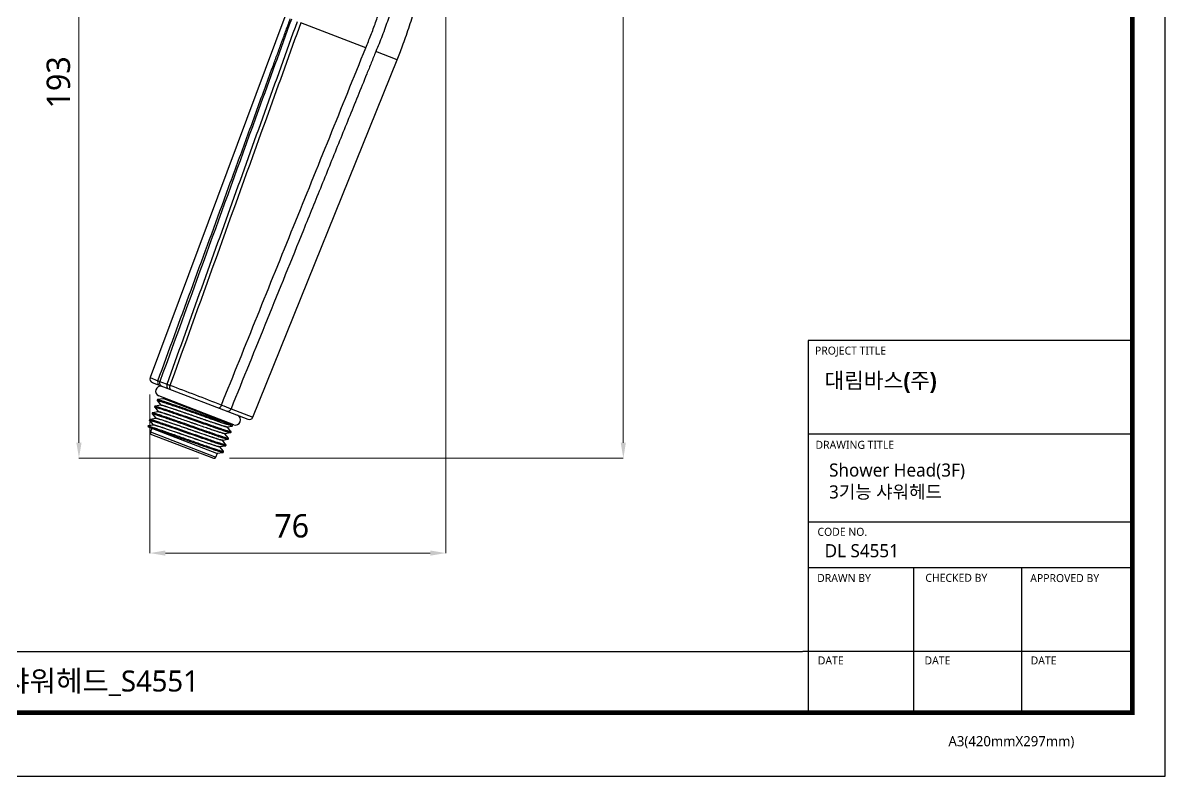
# Model space of a CAD drawing. Extents: x 0 to 521, y 0 to 382.
# Drawn here: x 227.8 to 521.3, y 0 to 193.6 of the extents above; entities that cross this region are included whole.
import ezdxf

# ---------------------------------------------------------------- set-up
doc = ezdxf.new("R2010")
doc.units = 0
doc.header["$LTSCALE"] = 10
doc.header["$MEASUREMENT"] = 0
doc.header["$PDMODE"] = 3
doc.header["$PDSIZE"] = -10
doc.layers.get('0').update_dxf_attribs({"linetype": 'CONTINUOUS'})
doc.layers.get('DEFPOINTS').update_dxf_attribs({"linetype": 'CONTINUOUS'})
doc.layers.add('AXES', color=7, linetype='CONTINUOUS')
doc.styles.add('Daelim Dimension', font='')
doc.styles.get('Daelim Dimension').set_extended_font_data('NanumGothic')
doc.dimstyles.new('DEFAULT', dxfattribs={"dimscale": 2, "dimtxt": 2, "dimasz": 2, "dimexe": 0, "dimexo": 2, "dimgap": 1, "dimtad": 1, "dimdec": 1, "dimzin": 9, "dimdsep": 46, "dimtxsty": 'Daelim Dimension', "dimcen": 0.5, "dimclrd": 252, "dimclre": 252, "dimclrt": 3, "dimadec": 1, "dimazin": 0, "dimtfac": 1, "dimtdec": 1, "dimtix": 1, "dimtmove": 0, "dimatfit": 3, "dimfxl": 1, "dimtolj": 1, "dimtzin": 1, "dimlwd": 9, "dimlwe": 9, "dimarcsym": 0})

# ---------------------------------------------------------------- blocks, each defined once
blk = doc.blocks.new('*D3')
at = {"color": 5, "linetype": 'ByBlock', "lineweight": 9, "ltscale": 0.5, "transparency": 16777216}
for p, q in [((310.44, 335.34), (382.09, 335.34)), ((382.09, 85.7), (382.09, 331.34)), ((280.93, 81.7), (382.09, 81.7))]:
    blk.add_line(p, q, dxfattribs=at)
at = {"color": 5, "ltscale": 0.5, "transparency": 16777216}
for points in [[(381.42, 331.34), (382.75, 331.34), (382.09, 335.34)], [(381.42, 85.7), (382.75, 85.7), (382.09, 81.7)]]:
    blk.add_solid(points, dxfattribs=at)
at = {"layer": 'DEFPOINTS', "color": 0, "ltscale": 0.5, "transparency": 16777216}
for p in [(306.44, 335.34), (382.09, 335.34), (276.93, 81.7)]:
    blk.add_point(p, dxfattribs=at)
at = {"color": 7, "ltscale": 0.5, "transparency": 16777216, "insert": (372.09, 208.74), "char_height": 6, "attachment_point": 2, "rotation": 90, "line_spacing_factor": 0.9, "style": 'Daelim Dimension'}
blk.add_mtext('\\A1;254', dxfattribs=at)
blk = doc.blocks.new('*D4')
at = {"color": 5, "linetype": 'ByBlock', "lineweight": 9, "ltscale": 0.5, "transparency": 16777216}
for p, q in [((336.49, 270.35), (336.49, 57.34)), ((260.42, 98.08), (260.42, 57.34)), ((264.42, 57.34), (332.49, 57.34))]:
    blk.add_line(p, q, dxfattribs=at)
at = {"color": 5, "ltscale": 0.5, "transparency": 16777216}
for points in [[(264.42, 58), (264.42, 56.67), (260.42, 57.34)], [(332.49, 58), (332.49, 56.67), (336.49, 57.34)]]:
    blk.add_solid(points, dxfattribs=at)
at = {"layer": 'DEFPOINTS', "color": 0, "ltscale": 0.5, "transparency": 16777216}
for p in [(336.49, 274.35), (260.42, 102.08), (336.49, 57.34)]:
    blk.add_point(p, dxfattribs=at)
at = {"color": 7, "ltscale": 0.5, "transparency": 16777216, "insert": (296.87, 67.34), "char_height": 6, "attachment_point": 2, "line_spacing_factor": 0.9, "style": 'Daelim Dimension'}
blk.add_mtext('\\A1;76', dxfattribs=at)
blk = doc.blocks.new('*D5')
at = {"color": 5, "linetype": 'ByBlock', "lineweight": 9, "ltscale": 0.5, "transparency": 16777216}
for p, q in [((295.45, 274.95), (242.21, 274.95)), ((242.21, 270.95), (242.21, 85.7)), ((272.93, 81.7), (242.21, 81.7))]:
    blk.add_line(p, q, dxfattribs=at)
at = {"color": 5, "ltscale": 0.5, "transparency": 16777216}
for points in [[(241.54, 270.95), (242.87, 270.95), (242.21, 274.95)], [(241.54, 85.7), (242.87, 85.7), (242.21, 81.7)]]:
    blk.add_solid(points, dxfattribs=at)
at = {"layer": 'DEFPOINTS', "color": 0, "ltscale": 0.5, "transparency": 16777216}
for p in [(299.45, 274.95), (242.21, 81.7), (276.93, 81.7)]:
    blk.add_point(p, dxfattribs=at)
at = {"color": 7, "ltscale": 0.5, "transparency": 16777216, "insert": (236.94, 178.32), "char_height": 6, "attachment_point": 5, "rotation": 90, "style": 'Daelim Dimension'}
blk.add_mtext('\\A1;193', dxfattribs=at)

msp = doc.modelspace()

# ---------------------------------------------------------------- linework, layer by layer
at = {"color": 7, "linetype": 'Continuous'}
for p, q in [((295.12, 195.18), (260.48, 102.43)), ((315.91, 187.2), (299.2, 193.62)), ((323.96, 184.11), (318.48, 186.22)), ((286.89, 92.28), (323.96, 184.11)), ((260.48, 102.43), (262.49, 101.64)), ((261.06, 101.14), (285.61, 91.72)), ((262.49, 101.64), (262.99, 101.44)), ((263.88, 97.02), (262.43, 96.79)), ((263.87, 97.01), (263.96, 97.25)), ((281.6, 90.26), (264.04, 97)), ((261.68, 94.82), (262.59, 93.69)), ((263.23, 95.32), (261.78, 95.09)), ((262.33, 96.52), (263.24, 95.39)), ((263.22, 95.31), (263.25, 95.39)), ((281.28, 94.43), (286.89, 92.28)), ((260.37, 91.44), (261.29, 90.31)), ((261.93, 91.94), (260.48, 91.7)), ((261.03, 93.13), (261.94, 92)), ((262.58, 93.63), (261.13, 93.4)), ((261.92, 91.93), (261.95, 92)), ((262.57, 93.62), (262.6, 93.7)), ((260.02, 89.76), (277.56, 83.03)), ((261.28, 90.24), (260.05, 90.05)), ((260.05, 90.05), (260.79, 89.76)), ((260.95, 89.4), (260.59, 88.47)), ((260.59, 88.47), (277.39, 82.02)), ((261.27, 90.23), (261.3, 90.31)), ((279.7, 88.02), (279.72, 88.08)), ((279.71, 88.08), (281.16, 88.31)), ((280.35, 89.71), (280.37, 89.77)), ((281.27, 88.58), (280.35, 89.71)), ((280.36, 89.78), (281.57, 89.97)), ((280.76, 90.8), (280.69, 90.61)), ((281.57, 89.97), (280.74, 90.29)), ((260.88, 87.82), (276.75, 81.73)), ((275.75, 85.4), (275.59, 85.45)), ((275.6, 85.53), (275.77, 85.47)), ((276.37, 87.1), (276.23, 87.14)), ((276.25, 87.22), (276.4, 87.18)), ((276.56, 87.04), (276.37, 87.1)), ((276.4, 87.18), (276.58, 87.11)), ((276.68, 87), (276.56, 87.04)), ((276.58, 87.11), (276.68, 87.08)), ((279.05, 86.32), (279.07, 86.38)), ((279.97, 85.2), (279.05, 86.33)), ((279.06, 86.39), (280.51, 86.62)), ((280.62, 86.89), (279.7, 88.02)), ((277.39, 82.02), (277.77, 83)), ((277.76, 83), (279.21, 83.23)), ((278.4, 84.63), (278.42, 84.69)), ((279.32, 83.5), (278.4, 84.63)), ((278.41, 84.7), (279.86, 84.93))]:
    msp.add_line(p, q, dxfattribs=at)
at = {"color": 5, "ltscale": 40}
for p, q in [((512.89, 111.97), (429.57, 111.97)), ((512.89, 87.89), (429.57, 87.89)), ((512.89, 87.89), (429.57, 87.89)), ((512.89, 65.24), (429.57, 65.24)), ((512.89, 65.24), (429.57, 65.24)), ((512.89, 53.55), (429.57, 53.55)), ((512.89, 53.55), (429.57, 53.55)), ((456.63, 53.55), (456.63, 16.36)), ((484.41, 53.55), (484.41, 16.36)), ((512.89, 32.07), (428.25, 32.07)), ((512.89, 32.07), (430.22, 32.07)), ((512.89, 16.36), (441.48, 16.36))]:
    msp.add_line(p, q, dxfattribs=at)
at = {"color": 5, "ltscale": 0.5}
msp.add_line((429.57, 111.97), (429.57, 15.85), dxfattribs=at)
at = {"color": 5}
msp.add_line((8.38, 32.01), (428.15, 32.01), dxfattribs=at)
at = {"ltscale": 0.5}
msp.add_lwpolyline([(0, 0), (521.32, 0), (521.32, 381.98), (0, 381.98)], close=True, dxfattribs=at)
at = {"color": 5, "linetype": 'ByBlock', "lineweight": 200, "const_width": 1.2}
msp.add_lwpolyline([(8.38, 16.36), (512.89, 16.36), (512.89, 373.11), (8.38, 373.11)], close=True, dxfattribs=at)
at = {"color": 7, "linetype": 'Continuous'}
for points in [[(261.78, 95.09), (261.77, 95.09), (261.74, 95.08), (261.72, 95.07), (261.69, 95.05), (261.66, 95.02), (261.64, 94.98), (261.64, 94.94), (261.64, 94.9), (261.65, 94.87), (261.66, 94.84), (261.68, 94.82)], [(262.43, 96.79), (262.41, 96.78), (262.38, 96.77), (262.35, 96.76), (262.32, 96.73), (262.3, 96.69), (262.29, 96.66), (262.29, 96.61), (262.29, 96.58), (262.3, 96.55), (262.32, 96.53), (262.33, 96.52)], [(260.48, 91.7), (260.47, 91.7), (260.45, 91.7), (260.42, 91.69), (260.39, 91.67), (260.37, 91.64), (260.35, 91.61), (260.34, 91.56), (260.34, 91.52), (260.35, 91.49), (260.36, 91.46), (260.37, 91.44), (260.37, 91.44)], [(261.13, 93.4), (261.11, 93.39), (261.08, 93.39), (261.05, 93.37), (261.02, 93.34), (261, 93.31), (260.99, 93.27), (260.99, 93.22), (260.99, 93.19), (261, 93.16), (261.01, 93.14), (261.03, 93.13)], [(281.16, 88.31), (281.18, 88.32), (281.21, 88.33), (281.23, 88.34), (281.26, 88.37), (281.29, 88.4), (281.3, 88.44), (281.31, 88.48), (281.3, 88.52), (281.29, 88.55), (281.28, 88.57), (281.27, 88.58)], [(279.86, 84.93), (279.88, 84.93), (279.91, 84.94), (279.93, 84.95), (279.96, 84.98), (279.99, 85.02), (280, 85.06), (280.01, 85.1), (280, 85.13), (279.99, 85.16), (279.97, 85.18), (279.97, 85.2)], [(280.51, 86.62), (280.52, 86.62), (280.54, 86.63), (280.57, 86.64), (280.6, 86.66), (280.63, 86.69), (280.65, 86.73), (280.66, 86.77), (280.65, 86.81), (280.65, 86.84), (280.63, 86.86), (280.62, 86.88), (280.62, 86.89)], [(279.21, 83.23), (279.22, 83.23), (279.24, 83.24), (279.27, 83.25), (279.3, 83.27), (279.33, 83.31), (279.35, 83.35), (279.36, 83.39), (279.35, 83.42), (279.34, 83.45), (279.33, 83.48), (279.32, 83.49), (279.32, 83.5)]]:
    msp.add_lwpolyline(points, dxfattribs=at)
for centre, radius, start, end in [((261.42, 102.08), 1, 159.5209, 249), ((357.69, 344.05), 260.43, 248.6765, 249.1166), ((-484.75, -1878.17), 2116.11, 68.84877, 69.23157), ((761.23, 1340.22), 1335.04, 248.81673, 248.93039), ((285.96, 92.65), 1, 249, 338.02), ((260.08, 89.9), 0.15, 99.0305, 249), ((261.06, 88.29), 0.5, 159, 249), ((250.13, 55.53), 35.59, 72.4936, 72.7292), ((247.73, 47.89), 43.6, 72.2951, 72.4979), ((296.33, 139.7), 51.55, 252.1724, 252.3474), ((293.69, 131.41), 42.85, 252.35, 252.5462), ((281.55, 90.12), 0.15, 279.0306, 69), ((276.93, 82.2), 0.5, 249, 339)]:
    msp.add_arc(centre, radius, start, end, dxfattribs=at)
for points, knots in [([(315.91, 187.2), (316.35, 188.28), (317.22, 190.44), (318.46, 193.7), (319.56, 196.97), (320.81, 201.23), (321.98, 206.39), (322.6, 210.49), (322.84, 212.46)], [0, 0, 0, 0, 0.133089, 0.265872, 0.397506, 0.526726, 0.773202, 1, 1, 1, 1]), ([(323.93, 202.69), (323.78, 202.02), (323.44, 200.65), (322.89, 198.6), (322.29, 196.53), (321.63, 194.45), (320.91, 192.38), (320.13, 190.31), (319.32, 188.26), (318.76, 186.9), (318.48, 186.22)], [0, 0, 0, 0, 0.119939, 0.242334, 0.366658, 0.492278, 0.618754, 0.745681, 0.872743, 1, 1, 1, 1]), ([(323.96, 184.11), (324.18, 184.67), (324.66, 185.86), (325.39, 187.78), (326.16, 189.94), (326.95, 192.26), (327.71, 194.6), (328.38, 196.79), (328.95, 198.77), (329.27, 200.01), (329.42, 200.59)], [0, 0, 0, 0, 0.103474, 0.221056, 0.355297, 0.50005, 0.644802, 0.779033, 0.896583, 1, 1, 1, 1]), ([(262.49, 101.64), (265.32, 109.39), (271, 124.89), (278.09, 144.27), (283.76, 159.77), (288.01, 171.4), (291.19, 180.12), (293.32, 185.93), (294.38, 188.84), (295.44, 191.75), (296.15, 193.68), (296.5, 194.65)], [0, 0, 0, 0, 0.250001, 0.500005, 0.625007, 0.750004, 0.875004, 0.906256, 0.937501, 0.968751, 1, 1, 1, 1]), ([(296.79, 194.53), (293.98, 186.78), (286.94, 167.38), (275.68, 136.35), (267.22, 113.08), (262.99, 101.44)], [0, 0, 0, 0, 0.249999, 0.624999, 1, 1, 1, 1]), ([(264.86, 100.72), (267.65, 108.49), (273.22, 124.03), (281.59, 147.34), (289.96, 170.64), (295.54, 186.18), (298.33, 193.95)], [0, 0, 0, 0, 0.25, 0.499999, 0.75, 1, 1, 1, 1]), ([(299.2, 193.62), (296.41, 185.85), (285.21, 154.79), (274.01, 123.73), (265.6, 100.44)], [0, 0, 0, 0, 0.249967, 1, 1, 1, 1]), ([(278.81, 95.38), (284.98, 110.69), (294.26, 133.65), (306.63, 164.25), (312.82, 179.55), (315.91, 187.2)], [0, 0, 0, 0, 0.5, 0.750023, 1, 1, 1, 1]), ([(318.48, 186.22), (318.09, 185.26), (317.32, 183.34), (315.77, 179.52), (313.83, 174.74), (311.5, 169), (308.4, 161.35), (304.53, 151.79), (298.33, 136.5), (290.58, 117.38), (284.38, 102.08), (281.28, 94.43)], [0, 0, 0, 0, 0.031337, 0.062575, 0.125055, 0.187538, 0.250026, 0.375009, 0.500001, 0.750001, 1, 1, 1, 1]), ([(262.49, 101.64), (262.44, 101.52), (262.4, 101.27), (262.45, 100.9), (262.64, 100.59), (262.83, 100.46), (262.94, 100.42)], [0, 0, 0, 0, 0.267423, 0.524747, 0.767656, 1, 1, 1, 1]), ([(263, 101.44), (262.95, 101.32), (262.9, 101.08), (262.95, 100.71), (263.12, 100.41), (263.31, 100.28), (263.4, 100.24)], [0, 0, 0, 0, 0.273528, 0.533561, 0.774075, 1, 1, 1, 1]), ([(264.86, 100.72), (264.82, 100.61), (264.76, 100.37), (264.77, 100.03), (264.87, 99.78), (265, 99.64), (265.08, 99.6), (265.11, 99.59)], [0, 0, 0, 0, 0.296579, 0.567346, 0.79868, 0.901753, 1, 1, 1, 1]), ([(264.86, 100.72), (264.92, 100.7), (265.17, 100.61), (265.42, 100.51), (265.6, 100.44)], [0, 0, 0, 0, 0.24363, 1, 1, 1, 1]), ([(265.6, 100.44), (265.56, 100.32), (265.5, 100.09), (265.5, 99.8), (265.55, 99.6), (265.61, 99.48), (265.69, 99.38), (265.75, 99.34), (265.79, 99.33)], [0, 0, 0, 0, 0.30808, 0.584721, 0.705319, 0.813002, 0.909769, 1, 1, 1, 1]), ([(264.04, 97), (264.01, 97.01), (263.96, 97.02), (263.9, 97.02), (263.88, 97.02)], [0, 0, 0, 0, 0.627812, 1, 1, 1, 1]), ([(261.68, 94.82), (261.67, 94.83), (261.66, 94.84), (261.7, 94.85), (261.73, 94.85), (261.8, 94.84), (261.88, 94.82), (261.99, 94.79), (262.12, 94.76), (262.27, 94.72), (262.45, 94.66), (262.72, 94.58), (263.12, 94.45), (263.65, 94.28), (264.25, 94.08), (264.93, 93.85), (265.66, 93.6), (266.45, 93.32), (267.59, 92.93), (269.1, 92.4), (270.96, 91.75), (272.83, 91.09), (274.65, 90.45), (276.35, 89.85), (277.66, 89.4), (278.6, 89.09), (279.2, 88.88), (279.73, 88.71), (280.18, 88.56), (280.55, 88.45), (280.81, 88.38), (280.97, 88.34), (281.05, 88.32), (281.11, 88.31), (281.15, 88.31), (281.16, 88.31)], [0, 0, 0, 0, 0.000904, 0.001825, 0.003763, 0.006848, 0.011099, 0.016514, 0.023087, 0.030804, 0.039646, 0.049596, 0.072721, 0.099958, 0.131049, 0.165694, 0.203561, 0.244289, 0.287488, 0.379629, 0.476443, 0.574201, 0.669142, 0.757621, 0.836239, 0.870892, 0.901981, 0.929216, 0.95233, 0.971108, 0.985376, 0.990776, 0.995012, 0.99808, 1, 1, 1, 1]), ([(261.78, 95.09), (261.79, 95.09), (261.83, 95.09), (261.89, 95.08), (261.97, 95.06), (262.13, 95.03), (262.39, 94.95), (262.75, 94.84), (263.21, 94.7), (263.74, 94.52), (264.34, 94.32), (265.28, 94), (266.59, 93.55), (268.28, 92.96), (270.1, 92.32), (271.98, 91.66), (273.84, 91.01), (275.34, 90.48), (276.48, 90.08), (277.27, 89.81), (278.01, 89.56), (278.68, 89.33), (279.29, 89.13), (279.82, 88.95), (280.22, 88.83), (280.49, 88.74), (280.67, 88.69), (280.82, 88.65), (280.95, 88.61), (281.06, 88.59), (281.14, 88.57), (281.21, 88.56), (281.25, 88.55), (281.28, 88.56), (281.27, 88.58), (281.27, 88.58)], [0, 0, 0, 0, 0.001916, 0.004979, 0.009208, 0.014601, 0.028847, 0.047597, 0.070682, 0.097882, 0.128938, 0.163551, 0.242094, 0.330514, 0.425428, 0.523182, 0.620012, 0.712198, 0.75543, 0.796198, 0.834102, 0.868787, 0.899911, 0.927182, 0.950335, 0.960298, 0.969154, 0.976883, 0.983464, 0.988886, 0.993143, 0.996233, 0.998173, 0.999093, 1, 1, 1, 1]), ([(262.33, 96.52), (262.32, 96.52), (262.31, 96.53), (262.33, 96.54), (262.34, 96.54), (262.37, 96.54), (262.41, 96.54), (262.47, 96.53), (262.55, 96.51), (262.65, 96.49), (262.76, 96.46), (262.89, 96.42), (263.1, 96.36), (263.39, 96.27), (263.8, 96.14), (264.26, 95.99), (264.77, 95.82), (265.34, 95.62), (265.96, 95.41), (266.87, 95.1), (268.08, 94.68), (270.17, 93.95), (272.83, 93.01), (275.89, 91.93), (278.22, 91.12), (279.79, 90.6), (280.45, 90.38), (280.74, 90.29)], [0, 0, 0, 0, 0.000881, 0.001598, 0.002213, 0.003042, 0.005375, 0.008627, 0.012807, 0.017914, 0.02394, 0.030876, 0.038707, 0.05701, 0.078724, 0.103688, 0.13173, 0.162644, 0.196205, 0.232175, 0.310269, 0.394666, 0.572499, 0.745333, 0.893454, 0.952813, 1, 1, 1, 1]), ([(262.43, 96.79), (262.44, 96.79), (262.46, 96.79), (262.54, 96.78), (262.66, 96.75), (262.86, 96.7), (263.12, 96.62), (263.43, 96.53), (263.8, 96.41), (264.22, 96.27), (264.88, 96.05), (265.82, 95.74), (267.05, 95.31), (268.42, 94.84), (269.88, 94.32), (271.39, 93.79), (273.42, 93.08), (275.81, 92.24), (278.35, 91.36), (279.88, 90.84), (280.54, 90.62)], [0, 0, 0, 0, 0.001603, 0.004021, 0.011355, 0.022029, 0.035983, 0.053134, 0.073383, 0.096593, 0.122623, 0.182454, 0.251348, 0.32753, 0.409048, 0.493813, 0.579659, 0.745871, 0.890866, 1, 1, 1, 1]), ([(263.32, 95.32), (263.31, 95.32), (263.28, 95.32), (263.25, 95.33), (263.23, 95.32)], [0, 0, 0, 0, 0.602698, 1, 1, 1, 1]), ([(263.25, 95.39), (263.25, 95.39), (263.25, 95.4), (263.27, 95.4), (263.28, 95.4)], [0, 0, 0, 0, 0.164164, 1, 1, 1, 1]), ([(263.28, 95.4), (263.31, 95.4), (263.4, 95.39), (263.57, 95.35), (263.81, 95.29), (264.11, 95.2), (264.48, 95.08), (265.08, 94.89), (265.97, 94.6), (267.16, 94.19), (268.51, 93.73), (269.97, 93.23), (271.49, 92.7), (273.02, 92.17), (274.51, 91.65), (275.91, 91.17), (277.18, 90.74), (278.27, 90.37), (279.05, 90.12), (279.57, 89.96), (279.86, 89.88), (280.08, 89.82), (280.21, 89.79), (280.26, 89.78)], [0, 0, 0, 0, 0.005684, 0.015403, 0.02913, 0.046757, 0.068156, 0.093145, 0.153057, 0.22452, 0.305173, 0.392348, 0.483159, 0.574602, 0.663651, 0.747358, 0.82295, 0.887928, 0.940149, 0.960924, 0.977903, 0.990962, 1, 1, 1, 1]), ([(280.31, 89.7), (280.28, 89.7), (280.19, 89.71), (280.02, 89.75), (279.78, 89.82), (279.48, 89.9), (279.11, 90.02), (278.51, 90.21), (277.62, 90.5), (276.42, 90.91), (275.07, 91.37), (273.61, 91.88), (272.09, 92.4), (270.56, 92.94), (269.07, 93.45), (267.67, 93.93), (266.4, 94.37), (265.31, 94.73), (264.53, 94.98), (264.02, 95.14), (263.73, 95.22), (263.51, 95.28), (263.38, 95.31), (263.32, 95.32)], [0, 0, 0, 0, 0.005706, 0.01545, 0.029204, 0.046861, 0.068291, 0.093313, 0.153293, 0.224821, 0.305536, 0.392767, 0.48362, 0.575084, 0.664135, 0.747824, 0.823376, 0.888283, 0.940407, 0.961126, 0.978042, 0.991033, 1, 1, 1, 1]), ([(278.81, 95.38), (278.76, 95.27), (278.69, 95.1), (278.56, 94.9), (278.47, 94.78), (278.37, 94.68), (278.28, 94.62), (278.2, 94.58), (278.14, 94.59), (278.12, 94.6)], [0, 0, 0, 0, 0.340611, 0.496515, 0.636418, 0.756728, 0.855666, 0.934543, 1, 1, 1, 1]), ([(281.28, 94.43), (281.23, 94.31), (281.12, 94.1), (280.92, 93.88), (280.75, 93.76), (280.63, 93.71), (280.51, 93.69), (280.43, 93.71), (280.4, 93.72)], [0, 0, 0, 0, 0.308071, 0.584828, 0.705463, 0.813142, 0.909856, 1, 1, 1, 1]), ([(260.37, 91.44), (260.37, 91.44), (260.36, 91.46), (260.4, 91.47), (260.43, 91.46), (260.5, 91.45), (260.58, 91.43), (260.69, 91.41), (260.82, 91.37), (260.97, 91.33), (261.15, 91.28), (261.42, 91.19), (261.82, 91.07), (262.35, 90.89), (262.96, 90.69), (263.63, 90.46), (264.37, 90.21), (265.16, 89.93), (266.3, 89.54), (267.8, 89.01), (269.66, 88.36), (271.53, 87.7), (273.35, 87.06), (275.05, 86.47), (276.36, 86.02), (277.3, 85.7), (277.9, 85.49), (278.43, 85.32), (278.89, 85.18), (279.25, 85.07), (279.51, 84.99), (279.67, 84.95), (279.75, 84.94), (279.81, 84.93), (279.85, 84.92), (279.86, 84.93)], [0, 0, 0, 0, 0.000902, 0.001828, 0.003771, 0.006861, 0.01112, 0.016548, 0.023131, 0.030858, 0.039712, 0.049676, 0.072826, 0.100089, 0.131207, 0.165876, 0.203772, 0.244521, 0.28774, 0.379892, 0.476689, 0.574416, 0.669321, 0.75776, 0.836339, 0.87097, 0.902045, 0.929261, 0.952363, 0.97113, 0.985387, 0.990787, 0.995019, 0.998082, 1, 1, 1, 1]), ([(260.48, 91.7), (260.49, 91.71), (260.53, 91.7), (260.59, 91.69), (260.67, 91.68), (260.83, 91.64), (261.09, 91.57), (261.46, 91.45), (261.91, 91.31), (262.44, 91.14), (263.04, 90.93), (263.98, 90.62), (265.29, 90.16), (266.99, 89.57), (268.81, 88.93), (270.68, 88.27), (272.54, 87.62), (274.04, 87.09), (275.18, 86.7), (275.97, 86.42), (276.71, 86.17), (277.38, 85.94), (277.99, 85.74), (278.52, 85.57), (278.92, 85.44), (279.19, 85.36), (279.37, 85.3), (279.52, 85.26), (279.65, 85.22), (279.76, 85.2), (279.84, 85.18), (279.91, 85.17), (279.95, 85.17), (279.98, 85.17), (279.97, 85.19), (279.97, 85.2)], [0, 0, 0, 0, 0.001918, 0.004981, 0.009213, 0.014614, 0.028871, 0.047638, 0.070741, 0.097958, 0.129034, 0.163665, 0.242246, 0.330687, 0.425594, 0.523323, 0.620121, 0.712273, 0.755492, 0.796241, 0.834136, 0.868805, 0.899922, 0.927183, 0.950332, 0.960295, 0.969148, 0.976874, 0.983457, 0.988883, 0.99314, 0.996229, 0.998172, 0.999097, 1, 1, 1, 1]), ([(261.03, 93.13), (261.02, 93.13), (261.01, 93.15), (261.03, 93.16), (261.05, 93.16), (261.08, 93.16), (261.13, 93.15), (261.21, 93.13), (261.31, 93.11), (261.42, 93.08), (261.56, 93.04), (261.72, 92.99), (261.97, 92.92), (262.33, 92.8), (262.81, 92.65), (263.37, 92.46), (263.98, 92.25), (264.66, 92.02), (265.39, 91.77), (266.45, 91.41), (267.85, 90.91), (269.6, 90.3), (271.39, 89.67), (273.16, 89.05), (274.85, 88.46), (276.39, 87.92), (277.74, 87.46), (278.85, 87.09), (279.61, 86.85), (280.07, 86.71), (280.25, 86.66), (280.32, 86.65)], [0, 0, 0, 0, 0.00089, 0.001724, 0.002467, 0.003464, 0.006247, 0.0101, 0.015024, 0.021011, 0.028051, 0.036133, 0.04524, 0.066443, 0.091485, 0.120145, 0.152175, 0.187297, 0.2252, 0.265557, 0.352188, 0.444155, 0.538239, 0.631161, 0.71969, 0.80075, 0.87153, 0.929577, 0.97289, 0.988538, 1, 1, 1, 1]), ([(261.13, 93.4), (261.14, 93.4), (261.17, 93.4), (261.23, 93.39), (261.3, 93.38), (261.44, 93.34), (261.66, 93.28), (261.98, 93.19), (262.37, 93.06), (262.83, 92.92), (263.35, 92.74), (264.17, 92.47), (265.32, 92.07), (266.82, 91.55), (268.45, 90.98), (270.16, 90.38), (271.89, 89.77), (273.59, 89.17), (275.2, 88.61), (276.68, 88.1), (277.96, 87.66), (279.01, 87.31), (279.73, 87.08), (280.17, 86.95), (280.34, 86.91), (280.41, 86.89)], [0, 0, 0, 0, 0.001755, 0.004493, 0.008234, 0.012979, 0.025451, 0.041831, 0.061989, 0.085767, 0.112971, 0.143378, 0.212794, 0.291743, 0.377639, 0.467663, 0.558872, 0.648291, 0.733011, 0.810278, 0.877585, 0.932748, 0.973989, 0.988959, 1, 1, 1, 1]), ([(262.02, 91.93), (262.01, 91.93), (261.98, 91.94), (261.95, 91.94), (261.93, 91.94)], [0, 0, 0, 0, 0.602599, 1, 1, 1, 1]), ([(261.95, 92), (261.95, 92), (261.95, 92.01), (261.96, 92.01), (261.97, 92.01)], [0, 0, 0, 0, 0.16948, 1, 1, 1, 1]), ([(261.97, 92.01), (262, 92.02), (262.06, 92.01), (262.17, 91.99), (262.32, 91.95), (262.5, 91.9), (262.73, 91.83), (263.11, 91.72), (263.67, 91.54), (264.44, 91.29), (265.32, 90.99), (266.31, 90.66), (267.76, 90.15), (269.68, 89.49), (271.99, 88.69), (274.19, 87.92), (275.6, 87.44), (276.25, 87.22)], [0, 0, 0, 0, 0.004583, 0.011985, 0.022222, 0.035252, 0.051018, 0.069454, 0.113952, 0.167892, 0.230218, 0.299714, 0.375026, 0.537109, 0.703848, 0.862256, 1, 1, 1, 1]), ([(276.23, 87.14), (275.6, 87.36), (274.25, 87.82), (272.14, 88.55), (269.9, 89.33), (267.71, 90.09), (265.98, 90.68), (264.74, 91.1), (263.95, 91.36), (263.28, 91.58), (262.73, 91.75), (262.33, 91.86), (262.11, 91.92), (262.02, 91.93)], [0, 0, 0, 0, 0.133071, 0.285959, 0.447538, 0.606072, 0.750051, 0.813252, 0.869024, 0.916345, 0.95437, 0.982409, 1, 1, 1, 1]), ([(279.51, 88.03), (279.45, 88.04), (279.3, 88.08), (278.91, 88.18), (278.28, 88.38), (277.36, 88.68), (276.23, 89.06), (274.95, 89.5), (273.54, 89.98), (272.05, 90.5), (270.53, 91.03), (269.04, 91.55), (267.61, 92.04), (266.29, 92.49), (265.28, 92.83), (264.56, 93.07), (264.1, 93.22), (263.7, 93.35), (263.35, 93.45), (263.07, 93.53), (262.85, 93.59), (262.7, 93.62), (262.62, 93.63), (262.6, 93.63), (262.58, 93.63)], [0, 0, 0, 0, 0.011041, 0.026003, 0.067186, 0.122238, 0.189394, 0.266476, 0.350987, 0.440185, 0.53117, 0.620994, 0.706739, 0.785619, 0.855077, 0.885556, 0.912865, 0.93678, 0.957116, 0.973703, 0.986423, 0.995185, 0.998078, 1, 1, 1, 1]), ([(262.6, 93.7), (262.6, 93.7), (262.6, 93.71), (262.62, 93.71), (262.63, 93.71)], [0, 0, 0, 0, 0.16435, 1, 1, 1, 1]), ([(262.63, 93.71), (262.66, 93.71), (262.75, 93.69), (262.92, 93.66), (263.16, 93.59), (263.46, 93.5), (263.82, 93.39), (264.43, 93.2), (265.31, 92.91), (266.51, 92.5), (267.86, 92.04), (269.32, 91.53), (270.84, 91.01), (272.37, 90.47), (273.86, 89.96), (275.26, 89.47), (276.53, 89.04), (277.62, 88.68), (278.4, 88.43), (278.92, 88.27), (279.21, 88.18), (279.43, 88.13), (279.56, 88.1), (279.61, 88.09)], [0, 0, 0, 0, 0.005678, 0.015391, 0.029114, 0.046737, 0.068134, 0.093122, 0.153034, 0.2245, 0.30516, 0.392344, 0.483167, 0.574619, 0.663675, 0.747387, 0.822981, 0.887958, 0.940173, 0.960944, 0.977918, 0.99097, 1, 1, 1, 1]), ([(260.7, 89.52), (260.67, 89.56), (260.66, 89.68), (260.74, 89.75), (260.79, 89.76)], [0, 0, 0, 0, 0.501242, 1, 1, 1, 1]), ([(260.7, 89.52), (260.71, 89.51), (260.73, 89.5), (260.77, 89.48), (260.83, 89.45), (260.88, 89.43), (260.91, 89.42)], [0, 0, 0, 0, 0.168859, 0.299825, 0.540583, 1, 1, 1, 1]), ([(260.79, 89.76), (261.08, 89.67), (261.72, 89.47), (263.27, 88.95), (265.6, 88.14), (268.66, 87.06), (271.35, 86.12), (273.46, 85.38), (274.69, 84.95), (275.61, 84.63), (276.24, 84.41), (276.82, 84.22), (277.35, 84.04), (277.82, 83.89), (278.23, 83.76), (278.53, 83.67), (278.74, 83.6), (278.87, 83.57), (278.99, 83.53), (279.08, 83.51), (279.17, 83.49), (279.23, 83.48), (279.27, 83.47), (279.3, 83.47), (279.31, 83.48), (279.33, 83.49), (279.32, 83.5), (279.32, 83.5)], [0, 0, 0, 0, 0.045524, 0.103569, 0.250129, 0.422684, 0.601225, 0.68622, 0.765003, 0.801328, 0.835249, 0.86651, 0.894883, 0.920161, 0.942152, 0.960707, 0.96865, 0.975684, 0.981798, 0.986985, 0.991236, 0.994548, 0.996924, 0.997769, 0.998398, 0.999128, 1, 1, 1, 1]), ([(260.99, 89.43), (261.64, 89.22), (263.16, 88.71), (265.69, 87.83), (268.08, 86.99), (270.13, 86.27), (271.66, 85.73), (273.14, 85.21), (274.52, 84.73), (275.77, 84.3), (276.72, 83.98), (277.39, 83.75), (277.82, 83.61), (278.2, 83.5), (278.51, 83.4), (278.77, 83.32), (278.97, 83.27), (279.1, 83.24), (279.18, 83.23), (279.2, 83.23), (279.21, 83.23)], [0, 0, 0, 0, 0.10666, 0.250394, 0.416408, 0.502478, 0.587626, 0.669642, 0.746393, 0.81587, 0.876257, 0.902539, 0.925978, 0.94642, 0.96374, 0.977821, 0.988583, 0.995973, 0.998399, 1, 1, 1, 1]), ([(261.37, 90.24), (261.36, 90.24), (261.33, 90.24), (261.3, 90.24), (261.28, 90.24)], [0, 0, 0, 0, 0.602462, 1, 1, 1, 1]), ([(261.3, 90.31), (261.3, 90.31), (261.3, 90.32), (261.32, 90.32), (261.33, 90.32)], [0, 0, 0, 0, 0.164262, 1, 1, 1, 1]), ([(261.33, 90.32), (261.35, 90.32), (261.41, 90.31), (261.52, 90.29), (261.68, 90.25), (261.96, 90.18), (262.4, 90.04), (263.04, 89.84), (263.8, 89.59), (264.69, 89.29), (265.67, 88.96), (267.13, 88.46), (269.04, 87.79), (271.35, 86.99), (273.54, 86.23), (274.95, 85.75), (275.6, 85.53)], [0, 0, 0, 0, 0.004753, 0.012315, 0.0227, 0.035865, 0.070288, 0.11495, 0.16899, 0.231356, 0.300843, 0.376095, 0.537952, 0.704385, 0.862486, 1, 1, 1, 1]), ([(275.59, 85.45), (274.96, 85.66), (273.61, 86.12), (271.49, 86.85), (269.26, 87.63), (267.06, 88.39), (265.33, 88.99), (264.09, 89.41), (263.3, 89.67), (262.63, 89.89), (262.08, 90.05), (261.68, 90.17), (261.46, 90.22), (261.37, 90.24)], [0, 0, 0, 0, 0.132989, 0.285843, 0.447429, 0.605997, 0.750021, 0.81324, 0.869026, 0.916356, 0.954384, 0.98242, 1, 1, 1, 1]), ([(279.61, 88.09), (279.63, 88.09), (279.66, 88.08), (279.69, 88.08), (279.71, 88.08)], [0, 0, 0, 0, 0.603698, 1, 1, 1, 1]), ([(280.26, 89.78), (280.28, 89.78), (280.31, 89.78), (280.34, 89.77), (280.36, 89.78)], [0, 0, 0, 0, 0.603829, 1, 1, 1, 1]), ([(280.35, 89.71), (280.34, 89.71), (280.34, 89.7), (280.32, 89.7), (280.31, 89.7)], [0, 0, 0, 0, 0.163693, 1, 1, 1, 1]), ([(280.83, 90.53), (280.82, 90.54), (280.8, 90.56), (280.76, 90.58), (280.7, 90.6), (280.65, 90.62), (280.61, 90.64)], [0, 0, 0, 0, 0.166119, 0.296845, 0.538226, 1, 1, 1, 1]), ([(280.83, 90.53), (280.86, 90.49), (280.88, 90.38), (280.79, 90.3), (280.74, 90.29)], [0, 0, 0, 0, 0.501277, 1, 1, 1, 1]), ([(278.36, 84.62), (278.33, 84.62), (278.24, 84.63), (278.07, 84.67), (277.83, 84.73), (277.53, 84.82), (277.17, 84.93), (276.56, 85.13), (276.08, 85.28), (275.75, 85.4)], [0, 0, 0, 0, 0.03725, 0.100827, 0.190558, 0.305737, 0.445529, 0.608751, 1, 1, 1, 1]), ([(275.77, 85.47), (276.08, 85.37), (276.63, 85.19), (277.37, 84.96), (277.86, 84.81), (278.16, 84.73), (278.27, 84.71), (278.31, 84.7)], [0, 0, 0, 0, 0.365114, 0.658225, 0.871616, 0.946681, 1, 1, 1, 1]), ([(276.68, 87.08), (276.94, 87), (277.4, 86.85), (278.03, 86.65), (278.51, 86.5), (278.78, 86.43), (278.89, 86.41)], [0, 0, 0, 0, 0.349052, 0.635522, 0.853926, 1, 1, 1, 1]), ([(279.01, 86.31), (278.98, 86.31), (278.9, 86.32), (278.75, 86.36), (278.54, 86.41), (278.27, 86.49), (277.95, 86.59), (277.41, 86.76), (276.98, 86.9), (276.68, 87)], [0, 0, 0, 0, 0.038264, 0.102346, 0.192164, 0.307102, 0.446432, 0.609172, 1, 1, 1, 1]), ([(278.89, 86.41), (278.92, 86.4), (278.98, 86.39), (279.04, 86.39), (279.06, 86.39)], [0, 0, 0, 0, 0.630603, 1, 1, 1, 1]), ([(279.05, 86.32), (279.04, 86.32), (279.04, 86.31), (279.02, 86.31), (279.01, 86.31)], [0, 0, 0, 0, 0.16358, 1, 1, 1, 1]), ([(279.61, 88.01), (279.6, 88.01), (279.57, 88.01), (279.54, 88.02), (279.51, 88.03)], [0, 0, 0, 0, 0.214276, 1, 1, 1, 1]), ([(279.7, 88.02), (279.69, 88.01), (279.65, 88), (279.63, 88.01), (279.61, 88.01)], [0, 0, 0, 0, 0.307063, 1, 1, 1, 1]), ([(280.32, 86.65), (280.36, 86.64), (280.42, 86.63), (280.49, 86.62), (280.51, 86.62)], [0, 0, 0, 0, 0.642432, 1, 1, 1, 1]), ([(280.41, 86.89), (280.45, 86.88), (280.5, 86.87), (280.55, 86.86), (280.58, 86.86), (280.6, 86.86), (280.62, 86.87), (280.62, 86.88), (280.62, 86.89), (280.62, 86.89)], [0, 0, 0, 0, 0.460306, 0.629336, 0.758042, 0.847649, 0.902372, 0.940866, 1, 1, 1, 1]), ([(277.56, 83.03), (277.6, 83.02), (277.66, 83.01), (277.73, 83), (277.76, 83)], [0, 0, 0, 0, 0.638528, 1, 1, 1, 1]), ([(278.31, 84.7), (278.33, 84.7), (278.36, 84.69), (278.39, 84.69), (278.41, 84.7)], [0, 0, 0, 0, 0.604129, 1, 1, 1, 1]), ([(278.4, 84.63), (278.39, 84.63), (278.39, 84.62), (278.37, 84.62), (278.36, 84.62)], [0, 0, 0, 0, 0.163693, 1, 1, 1, 1])]:
    msp.add_open_spline(points, degree=3, knots=knots, dxfattribs=at)
at = {"layer": 'AXES', "color": 7, "linetype": 'Continuous'}
msp.add_line((281.98, 90.33), (262.74, 97.71), dxfattribs=at)
for centre, start, end in [((263.21, 98.93), 76.5, 249), ((282.44, 91.54), 249, 69)]:
    msp.add_arc(centre, 1.3, start, end, dxfattribs=at)

# ---------------------------------------------------------------- texts
at = {"color": 5, "ltscale": 40, "style": 'Daelim Dimension'}
for s, height, p in [('PROJECT TITLE', 2.0573, (431.33, 108.35)), ('DRAWING TITLE', 2.0573, (431.47, 84.13)), ('CODE NO.', 2.057, (431.98, 61.77)), ('DRAWN BY', 2.057, (431.9, 49.91)), ('CHECKED BY', 2.057, (459.7, 49.95)), ('APPROVED BY', 2.0573, (486.65, 49.88)), ('DATE', 2.057, (432.06, 28.71)), ('DATE', 2.057, (459.48, 28.71)), ('DATE', 2.057, (486.75, 28.71)), ('A3(420mmX297mm)', 2.5965, (465.63, 7.69))]:
    msp.add_text(s, height=height, dxfattribs=at).set_placement(p)
at = {"attachment_point": 1, "style": 'Daelim Dimension'}
for s, insert, char_height, width in [('{\\fPretendard Variable SemiBold|b0|i0|c129|p2;\\C7;대림바스(주)}', (433.78, 103.7), 4.0328, 64.8167), ('DL S4551', (433.82, 59.63), 3.367, 56.6575)]:
    msp.add_mtext(s, dxfattribs=dict(at, insert=insert, char_height=char_height, width=width))
at = {"color": 7, "insert": (433.82, 80.36), "char_height": 3.3667, "width": 56.6575, "attachment_point": 1, "style": 'Daelim Dimension'}
msp.add_mtext(' Shower Head(3F)\\P 3기능 샤워헤드', dxfattribs=at)
at = {"color": 2, "insert": (101.97, 27.16), "char_height": 5.41071, "width": 239.5091, "attachment_point": 1, "style": 'Daelim Dimension'}
msp.add_mtext('{\\fPretendard Variable SemiBold|b0|i0|c129|p2;대림바스(주)}_Shower Head(3F)_3{\\fGulim|b0|i0|c129|p50;기능 샤워헤드}_S4551', dxfattribs=at)

# ---------------------------------------------------------------- dimensions: what is measured, and where the dimension line sits
at = {"ltscale": 0.5}
dim = msp.add_linear_dim(base=(382.09, 335.34), p1=(276.93, 81.7), p2=(306.44, 335.34), angle=90, dimstyle='DEFAULT', override={"dimtxt": 3, "dimdec": 0, "dimclrd": 5, "dimclre": 5, "dimclrt": 7, "dimfxl": 1.25, "dimarcsym": 1}, dxfattribs=at)
dim.commit()
dim.dimension.update_dxf_attribs({"geometry": '*D3', "text_midpoint": (382.09, 208.74), "dimtype": 160})
dim = msp.add_linear_dim(base=(242.21, 81.7), p1=(299.45, 274.95), p2=(276.93, 81.7), angle=90, dimstyle='DEFAULT', override={"dimtxt": 3, "dimdec": 0, "dimclrd": 5, "dimclre": 5, "dimclrt": 7, "dimfxl": 1.25, "dimarcsym": 1}, dxfattribs=at)
dim.commit()
dim.dimension.update_dxf_attribs({"geometry": '*D5', "text_midpoint": (236.94, 178.32)})
dim = msp.add_linear_dim(base=(336.49, 57.34), p1=(260.42, 102.08), p2=(336.49, 274.35), dimstyle='DEFAULT', override={"dimtxt": 3, "dimdec": 0, "dimclrd": 5, "dimclre": 5, "dimclrt": 7, "dimfxl": 1.25, "dimarcsym": 1}, dxfattribs=at)
dim.commit()
dim.dimension.update_dxf_attribs({"geometry": '*D4', "text_midpoint": (296.87, 57.34), "dimtype": 160})

doc.saveas('drawing.dxf')
